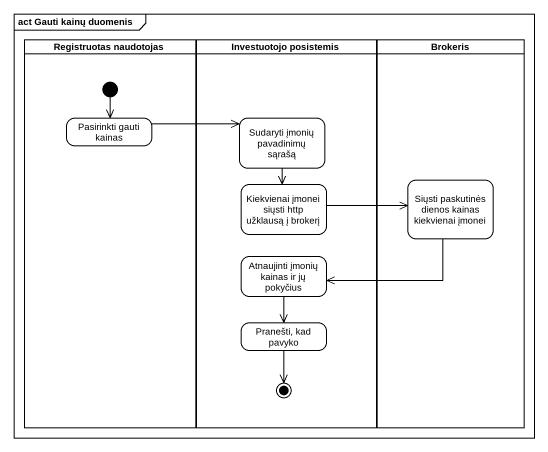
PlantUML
@startuml
mainframe act Gauti kainų duomenis
hide empty description
state "Registruotas naudotojas" as Registruotas_naudotojas <<partition>> {
  state "Pasirinkti gauti kainas" as Pasirinkti_gauti_kainas
  [*] --> Pasirinkti_gauti_kainas
}
state "Investuotojo posistemis" as Investuotojo_posistemis <<partition>> {
  state "Sudaryti įmonių pavadinimų sąrašą" as Sudaryti_įmonių_pavadinimų
  state "Kiekvienai įmonei siųsti http užklausą į brokerį" as Kiekvienai_įmonei_siųsti
  state "Atnaujinti įmonių kainas ir jų pokyčius" as Atnaujinti_įmonių_kainas_ir
  state "Pranešti, kad pavyko" as Pranešti_kad_pavyko
  Pranešti_kad_pavyko --> [*]
}
state Brokeris <<partition>> {
  state "Siųsti paskutinės dienos kainas kiekvienai įmonei" as Siųsti_paskutinės_dienos
}
Pasirinkti_gauti_kainas -right-> Sudaryti_įmonių_pavadinimų
Sudaryti_įmonių_pavadinimų --> Kiekvienai_įmonei_siųsti
Kiekvienai_įmonei_siųsti -right-> Siųsti_paskutinės_dienos
Siųsti_paskutinės_dienos -left-> Atnaujinti_įmonių_kainas_ir
Atnaujinti_įmonių_kainas_ir --> Pranešti_kad_pavyko
@enduml
